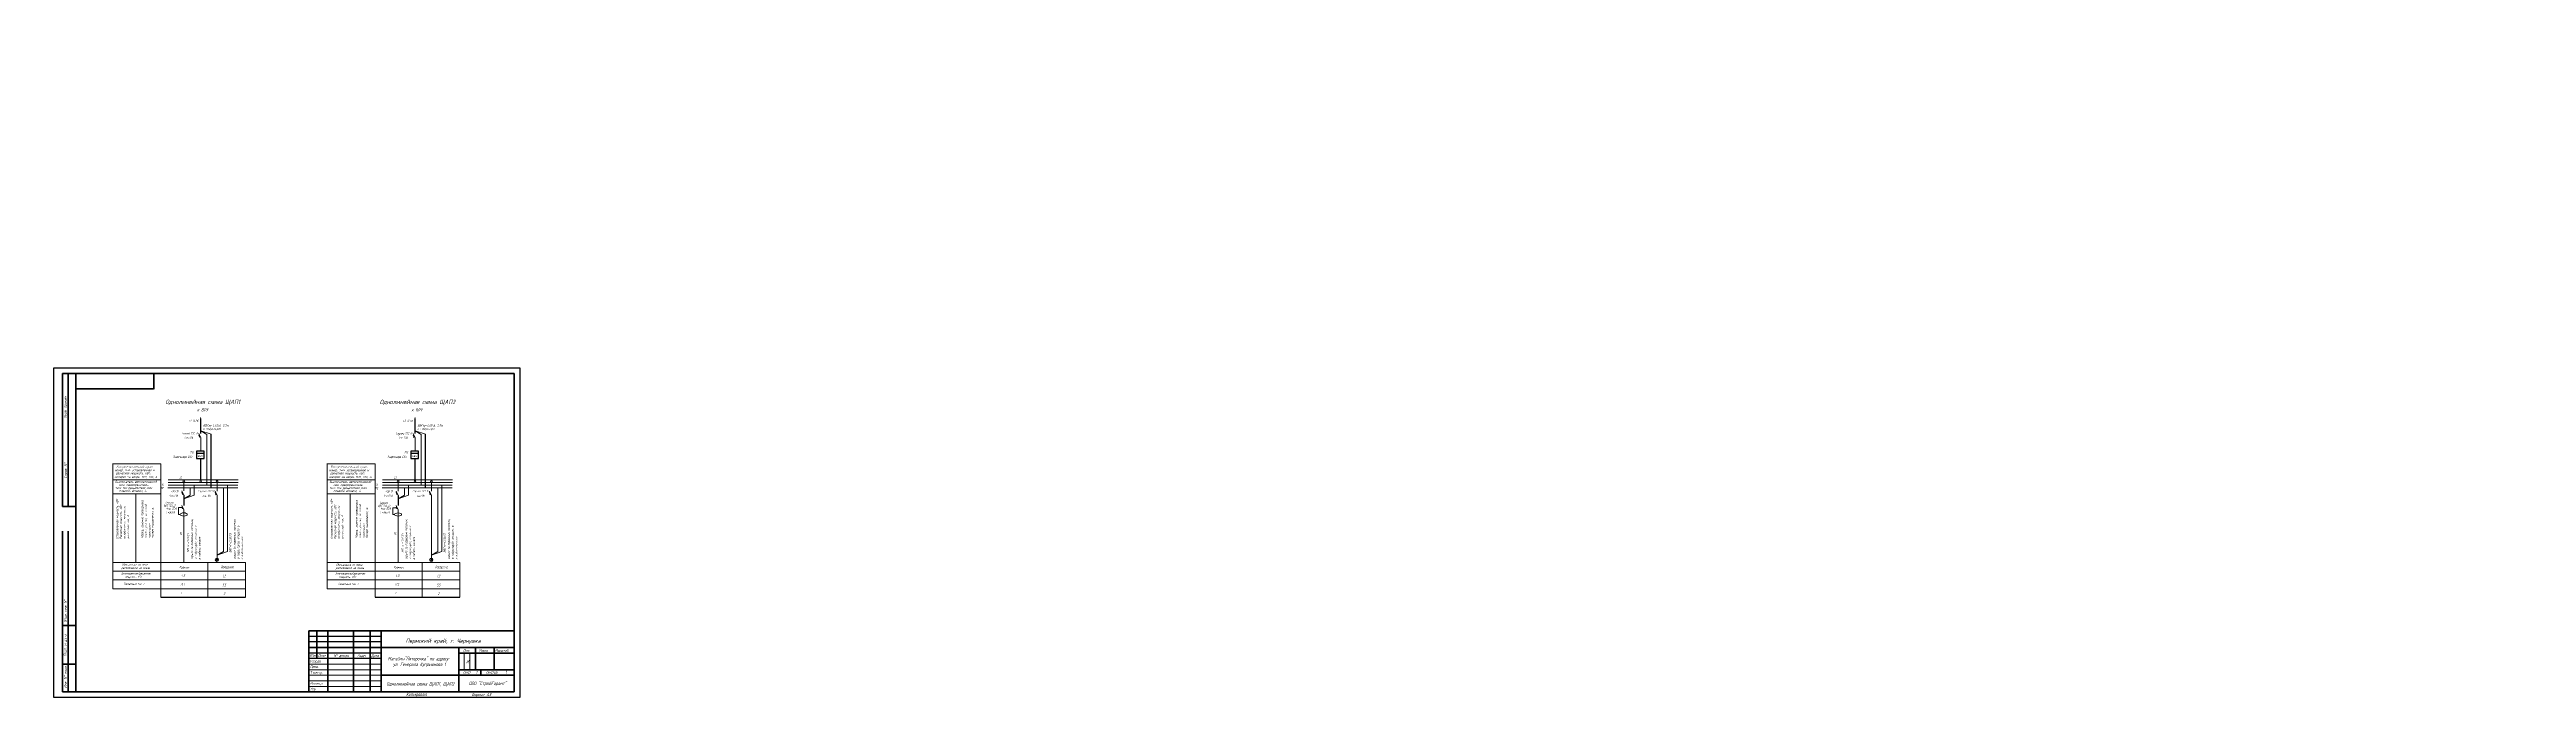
# Model space of a CAD drawing. Header units: millimetres. Extents: x 750 to 1911925457632, y 500 to 46276.
# Drawn here: x 299972 to 456589, y 520 to 41492 of the extents above; entities that cross this region are included whole.
import ezdxf
from ezdxf.enums import TextEntityAlignment as Align

# ---------------------------------------------------------------- set-up
doc = ezdxf.new("R2010")
doc.units = ezdxf.units.MM
for name, color, linetype in [('1', 7, 'Continuous'), ('KONTUR', 7, 'Continuous'), ('вова', 7, 'Continuous'), ('Проводки', 1, 'Continuous'), ('Электропроводки', 1, 'Continuous')]:
    doc.layers.add(name, color=color, linetype=linetype)
doc.layers.add('SHTAMP_Ном_пера__98', color=7, linetype='Continuous', lineweight=25, true_color=0x1f1f1f)
for name, color, linetype, lineweight in [('Основная', 7, 'Continuous', 40), ('текст', 250, 'Continuous', 20), ('тонкая', 7, 'Continuous', 20)]:
    doc.layers.add(name, color=color, linetype=linetype, lineweight=lineweight)
doc.styles.add('ROMANS', font='romans.shx', dxfattribs={"width": 0.7, "oblique": 15, "height": 1})
doc.styles.add('стиль1', font='romans.shx', dxfattribs={"width": 0.75, "oblique": 15, "height": 3.5})

msp = doc.modelspace()

# ---------------------------------------------------------------- hatches: boundary and pattern name
at = {"layer": 'Проводки', "lineweight": 20, "ltscale": 0.5}
h = msp.add_hatch(color=0, dxfattribs=at)
h.paths.add_polyline_path([(309531, 18296), (309531, 18153), (309561, 18153)])
h.paths.add_polyline_path([(309531, 18296), (309502, 18153), (309531, 18153)])
h = msp.add_hatch(color=0, dxfattribs=at)
h.paths.add_polyline_path([(323083, 18293), (323083, 18150), (323113, 18150)])
h.paths.add_polyline_path([(323083, 18293), (323054, 18150), (323083, 18150)])

# ---------------------------------------------------------------- linework, layer by layer
for p, q in [((309537, 17210), (309536, 18159)), ((323089, 17218), (323088, 18156)), ((309270, 15968), (309739, 15969)), ((309504, 16089), (309504, 16089)), ((310200, 13792), (310198, 17167)), ((322822, 15965), (323291, 15966)), ((323056, 16086), (323056, 16086)), ((323752, 13789), (323750, 17164)), ((309530, 14261), (309530, 15624)), ((323082, 14258), (323082, 15621)), ((308458, 13302), (308461, 12653)), ((322010, 13299), (322013, 12650)), ((307013, 6862), (312361, 6861)), ((320565, 6858), (325913, 6858))]:
    msp.add_line(p, q)
at = {"color": 0, "lineweight": 20}
for p, q in [((309537, 17384), (309924, 17142)), ((323089, 17381), (323476, 17139)), ((308457, 13075), (308866, 13319)), ((308866, 13319), (308866, 13787)), ((309116, 13319), (309116, 13951)), ((310974, 9755), (310974, 13782)), ((311224, 9756), (311224, 13946)), ((322009, 13072), (322418, 13316)), ((322418, 13316), (322418, 13784)), ((322668, 13316), (322668, 13948)), ((324526, 9752), (324526, 13779)), ((324776, 9753), (324776, 13943)), ((308117, 12524), (308117, 12094)), ((308332, 12524), (308117, 12524)), ((308117, 12094), (308234, 12092)), ((321669, 12521), (321669, 12091)), ((321884, 12521), (321669, 12521)), ((321669, 12091), (321786, 12089)), ((310566, 9512), (310975, 9755)), ((324118, 9509), (324527, 9752)), ((303969, 9057), (312361, 9057)), ((303970, 8500), (312361, 8500)), ((303970, 7957), (312361, 7957)), ((309991, 9056), (309991, 6857)), ((312361, 9055), (312361, 6858)), ((317521, 9054), (325913, 9054)), ((317522, 8497), (325913, 8497)), ((317522, 7953), (325913, 7953)), ((323543, 9053), (323543, 6854)), ((325913, 9052), (325913, 6855)), ((303970, 7399), (312361, 7399)), ((317522, 7396), (325913, 7396))]:
    msp.add_line(p, q, dxfattribs=at)
at = {"color": 0, "lineweight": 20, "ltscale": 0.5}
for p, q in [((309924, 17142), (309924, 13940)), ((323476, 17139), (323476, 13937))]:
    msp.add_line(p, q, dxfattribs=at)
at = {"color": 0}
for p, q in [((320936, 4379), (316375, 4379)), ((320936, 4028), (316375, 4028)), ((320936, 3327), (316375, 3327)), ((320936, 2976), (316375, 2976)), ((325848, 871), (325848, 871))]:
    msp.add_line(p, q, dxfattribs=at)
for points in [[(309269, 15624), (309739, 15624), (309739, 16089), (309269, 16089)], [(322821, 15621), (323291, 15621), (323291, 16086), (322821, 16086)]]:
    msp.add_lwpolyline(points, close=True)
at = {"color": 0, "lineweight": 20}
for centre in [(308459, 12092), (322011, 12089)]:
    msp.add_ellipse(centre, major_axis=(-225, 0), ratio=0.4484808, dxfattribs=at)
at = {"layer": '1', "color": 0, "lineweight": 20}
for p, q in [((309537, 17384), (310198, 17167)), ((323089, 17381), (323750, 17164)), ((303956, 15289), (307019, 15289)), ((303956, 14277), (307019, 14277)), ((303970, 7399), (303968, 15289)), ((307019, 15289), (307013, 6861)), ((307465, 14276), (311891, 14275)), ((307465, 14112), (311901, 14111)), ((308457, 13576), (308457, 14148)), ((310565, 13571), (310565, 14134)), ((317508, 15286), (320571, 15286)), ((317508, 14274), (320571, 14274)), ((317522, 7396), (317520, 15286)), ((320571, 15286), (320565, 6858)), ((321017, 14273), (325443, 14272)), ((321017, 14109), (325453, 14108)), ((322009, 13573), (322009, 14144)), ((324117, 13568), (324117, 14130)), ((303956, 13402), (307019, 13402)), ((305433, 13372), (305435, 9059)), ((307459, 13775), (311555, 13775)), ((307465, 13939), (311460, 13939)), ((307465, 13775), (311876, 13775)), ((308458, 13304), (308340, 13576)), ((308459, 12381), (308341, 12653)), ((308427, 13374), (308362, 13347)), ((308457, 13075), (309116, 13319)), ((309003, 13940), (311869, 13940)), ((310566, 13299), (310448, 13571)), ((310535, 13369), (310470, 13342)), ((310565, 10481), (310566, 13299)), ((317508, 13399), (320571, 13399)), ((318985, 13369), (318987, 9055)), ((321011, 13772), (325107, 13772)), ((321017, 13936), (325012, 13936)), ((321017, 13772), (325428, 13772)), ((322009, 13301), (321892, 13573)), ((322011, 12378), (321893, 12650)), ((321979, 13371), (321914, 13344)), ((322009, 13072), (322668, 13316)), ((322555, 13937), (325421, 13937)), ((324118, 13296), (324000, 13568)), ((324087, 13366), (324022, 13339)), ((324117, 10478), (324118, 13296)), ((308458, 10481), (308458, 12383)), ((322010, 10478), (322010, 12379)), ((310566, 9512), (311225, 9756)), ((324118, 9509), (324777, 9753))]:
    msp.add_line(p, q, dxfattribs=at)
at = {"layer": '1', "color": 0, "lineweight": 20, "const_width": 27.3}
for points in [[(308853, 13782, 1), (308880, 13782, 1)], [(309103, 13946, 1), (309130, 13946, 1)], [(309913, 13943, 1), (309940, 13943, 1)], [(310187, 13778, 1), (310214, 13778, 1)], [(310964, 13773, 1), (310991, 13773, 1)], [(311212, 13933, 1), (311239, 13933, 1)], [(322405, 13779, 1), (322432, 13779, 1)], [(322655, 13943, 1), (322682, 13943, 1)], [(323465, 13940, 1), (323492, 13940, 1)], [(323739, 13775, 1), (323766, 13775, 1)], [(324516, 13769, 1), (324543, 13769, 1)], [(324764, 13930, 1), (324791, 13930, 1)]]:
    msp.add_lwpolyline(points, format="xyb", close=True, dxfattribs=at)
at = {"layer": '1', "color": 0, "lineweight": 20}
for centre in [(308462, 14202), (309530, 14198), (310568, 14188), (322013, 14199), (323082, 14194), (324120, 14185)]:
    msp.add_circle(centre, 54.7, dxfattribs=at)
for points in [[(308367, 13516), (308367, 13516), (308302, 13489), (308427, 13374)], [(308302, 13489), (308362, 13347), (308427, 13374)], [(308369, 12593), (308369, 12593), (308303, 12566), (308429, 12451)], [(308303, 12566), (308363, 12424), (308429, 12451)], [(308427, 13374), (308427, 13374), (308367, 13516)], [(308429, 12451), (308429, 12451), (308369, 12593)], [(310475, 13511), (310475, 13511), (310410, 13484), (310535, 13369)], [(310410, 13484), (310470, 13342), (310535, 13369)], [(310535, 13369), (310535, 13369), (310475, 13511)], [(321919, 13513), (321919, 13513), (321854, 13486), (321979, 13371)], [(321854, 13486), (321914, 13344), (321979, 13371)], [(321921, 12590), (321921, 12590), (321855, 12563), (321981, 12448)], [(321855, 12563), (321915, 12421), (321981, 12448)], [(321979, 13371), (321979, 13371), (321919, 13513)], [(321981, 12448), (321981, 12448), (321921, 12590)], [(324027, 13508), (324027, 13508), (323962, 13481), (324087, 13366)], [(323962, 13481), (324022, 13339), (324087, 13366)], [(324087, 13366), (324087, 13366), (324027, 13508)]]:
    msp.add_solid(points, dxfattribs=at)
at = {"layer": 'KONTUR', "color": 0}
for p, q in [((300237, 520), (300237, 21360)), ((300237, 21360), (329707, 21360)), ((329707, 21360), (329707, 520)), ((329707, 520), (300237, 520))]:
    msp.add_line(p, q, dxfattribs=at)
at = {"layer": 'вова', "color": 0, "lineweight": 20}
for p, q in [((309530, 16937), (309412, 17210)), ((309502, 16998), (309437, 16971)), ((309530, 16089), (309530, 16937)), ((323082, 16934), (322964, 17207)), ((323054, 16995), (322989, 16968)), ((323082, 16086), (323082, 16934))]:
    msp.add_line(p, q, dxfattribs=at)
for points in [[(309442, 17141), (309442, 17141), (309377, 17113), (309502, 16998)], [(309377, 17113), (309437, 16971), (309502, 16998)], [(322994, 17137), (322994, 17137), (322929, 17110), (323054, 16995)], [(322929, 17110), (322989, 16968), (323054, 16995)]]:
    msp.add_solid(points, dxfattribs=at)
at = {"layer": 'Основная', "color": 0}
for p, q in [((300798, 21009), (300798, 12589)), ((329356, 21009), (300798, 21009)), ((301149, 12589), (301149, 21009)), ((301640, 3678), (301640, 21009)), ((306559, 20018), (306559, 21001)), ((329356, 871), (329356, 21009)), ((306552, 20027), (301640, 20027)), ((301640, 12589), (300798, 12589)), ((300798, 871), (300798, 11045)), ((301149, 871), (301149, 11045)), ((301640, 5081), (300798, 5081)), ((316375, 4730), (316375, 871)), ((329356, 4730), (316375, 4730)), ((316866, 2976), (316866, 4730)), ((317568, 4730), (317568, 871)), ((319182, 871), (319182, 4730)), ((320235, 4730), (320235, 871)), ((320936, 4730), (320936, 871)), ((301640, 871), (301640, 3678)), ((316375, 3678), (329356, 3678)), ((325848, 3678), (325848, 871)), ((325848, 3327), (329356, 3327)), ((326901, 3678), (326901, 2274)), ((328093, 3678), (328093, 2274)), ((301640, 2625), (300798, 2625)), ((329356, 1923), (320936, 1923)), ((329356, 2274), (325848, 2274)), ((327251, 2274), (327251, 1923)), ((329356, 871), (300798, 871))]:
    msp.add_line(p, q, dxfattribs=at)
at = {"layer": 'тонкая', "color": 0}
for p, q in [((326198, 3312), (326198, 2274)), ((326554, 3312), (326554, 2274)), ((316375, 2625), (320936, 2625)), ((320936, 2274), (316375, 2274)), ((320936, 1923), (316375, 1923))]:
    msp.add_line(p, q, dxfattribs=at)
for points in [[(316375, 1573), (320936, 1573)], [(316375, 1222), (320936, 1222)]]:
    msp.add_lwpolyline(points, dxfattribs=at)
at = {"layer": 'Электропроводки', "color": 0, "lineweight": 20}
for p, q in [((308460, 10479), (308460, 9055)), ((310566, 10479), (310566, 9337)), ((322011, 10476), (322011, 9052)), ((324118, 10476), (324118, 9334)), ((310481, 9311), (310635, 9157)), ((310633, 9304), (310481, 9152)), ((324033, 9308), (324187, 9154)), ((324185, 9300), (324033, 9149))]:
    msp.add_line(p, q, dxfattribs=at)
for centre in [(310554, 9229), (324106, 9226)]:
    msp.add_circle(centre, 109, dxfattribs=at)

# ---------------------------------------------------------------- texts
at = {"color": 0, "lineweight": 20, "style": 'ROMANS', "oblique": 15, "width": 0.6}
for s, height, p in [('Legrand TX3 1P', 136.75, (308329, 17217)), ('Legrand TX3 1P', 136.75, (321881, 17214)), ('Iн.р.=32А', 136.7, (308495, 16947)), ('Iн.р.=32А', 136.7, (322047, 16944)), ('ВДТ ТХ3 2P', 136.7, (307190, 12636)), ('Legrand', 136.7, (307297, 12834)), ('Iн.р.=25А', 136.7, (307546, 13283)), ('ABB 1P', 136.7, (307654, 13551)), ('Legrand TX3 1P', 136.75, (309365, 13578)), ('Iн.р.=10А', 136.7, (309646, 13274)), ('ВДТ ТХ3 2P', 136.7, (320742, 12633)), ('Legrand', 136.7, (320849, 12831)), ('Iн.р.=25А', 136.7, (321098, 13280)), ('ABB 1P', 136.7, (321206, 13548)), ('Legrand TX3 1P', 136.75, (322917, 13575)), ('Iн.р.=10А', 136.7, (323198, 13270))]:
    msp.add_text(s, height=height, dxfattribs=at).set_placement(p, align=Align.MIDDLE_LEFT)
at = {"color": 0, "lineweight": 20, "style": 'ROMANS', "oblique": 15}
for s, height, width, p in [('L1', 136.7, 0.7, (308781, 17950)), ('N', 137, 0.7, (309044, 17949)), ('РЕ', 136.7, 0.7, (309200, 17942)), ('L2', 136.7, 0.7, (322333, 17947)), ('N', 137, 0.7, (322596, 17946)), ('РЕ', 136.7, 0.7, (322752, 17939)), ('Энергомера С101', 136.75, 0.7, (307786, 15669)), ('PI2', 136.7, 0.7, (308862, 15962)), ('kWh', 136.7, 0.7, (309344, 15726)), ('Энергомера С101', 136.75, 0.7, (321338, 15666)), ('PI2', 136.7, 0.7, (322414, 15959)), ('kWh', 136.7, 0.7, (322896, 15723)), ('L1', 136.7, 0.7, (308189, 14363)), ('L2', 136.7, 0.7, (321740, 14360)), ('РЕ', 136.7, 0.7, (307006, 13692)), ('N', 137, 0.7, (307066, 13910)), ('Iн.р.=25А', 136.7, 0.7, (307354, 12404)), ('РЕ', 136.7, 0.7, (320558, 13689)), ('N', 137, 0.7, (320618, 13907)), ('Iн.р.=25А', 136.7, 0.7, (320906, 12401)), ('I =30mА', 136.7, 0.7, (307327, 12164)), ('I =30mА', 136.7, 0.7, (320879, 12161)), ('Установленная/расчетная', 136.75, 0.7, (304485, 8294)), ('расположения на плане', 136.75, 0.7, (304514, 8650)), ('Обозначение по схеме', 136.75, 0.7, (304539, 8845)), (' мощность, кВт', 136.75, 0.7, (304657, 8085)), ('Розетки', 164.1, 0.6, (308173, 8662)), ('4,5', 164.1, 0.6, (308307, 8159)), ('Освещение', 164.1, 0.6, (310793, 8694)), ('1,2', 164.1, 0.6, (310916, 8120)), ('Установленная/расчетная', 136.75, 0.7, (318037, 8291)), ('расположения на плане', 136.75, 0.7, (318066, 8647)), ('Обозначение по схеме', 136.75, 0.7, (318091, 8842)), (' мощность, кВт', 136.75, 0.7, (318208, 8082)), ('Розетки', 164.1, 0.6, (321725, 8659)), ('4,5', 164.1, 0.6, (321859, 8156)), ('Освещение', 164.1, 0.6, (324345, 8691)), ('1,2', 164.1, 0.6, (324468, 8117)), ('Расчетный ток, А', 136.75, 0.7, (304658, 7635)), ('19,5', 164.1, 0.6, (308237, 7601)), ('1', 164, 0.6, (308260, 7012)), ('5,5', 164.1, 0.6, (310908, 7554)), ('2', 164, 0.6, (310977, 7004)), ('Расчетный ток, А', 136.75, 0.7, (318210, 7632)), ('19,5', 164.1, 0.6, (321789, 7598)), ('1', 164, 0.6, (321812, 7009)), ('5,5', 164.1, 0.6, (324460, 7551)), ('2', 164, 0.6, (324529, 7000))]:
    msp.add_text(s, height=height, dxfattribs=dict(at, width=width)).set_placement(p)
at = {"color": 0, "linetype": 'ByBlock', "lineweight": 25, "style": 'ROMANS', "oblique": 15, "width": 0.8}
msp.add_text('Пермский край, г. Чернушка', height=263.29, dxfattribs=at).set_placement((322490, 3975))
at = {"layer": '1', "color": 0, "lineweight": 20, "style": 'ROMANS', "oblique": 15, "width": 0.8}
for s, height, p in [('Однолинейная cхема ЩАП1', 273.49, (307302, 19076)), ('к ВРУ', 191.4, (309303, 18607)), ('Однолинейная cхема ЩАП2', 273.49, (320853, 19073)), ('к ВРУ', 191.4, (322854, 18604)), ('в гофротрубе', 136.75, (309683, 17453)), ('ВВГнг-LS5х6, 2,5м', 136.75, (309689, 17650)), ('в гофротрубе', 136.75, (323235, 17450)), ('ВВГнг-LS5х6, 2,5м', 136.75, (323241, 17647)), ('Аппарат на вводе: тип, ток, А', 136.75, (304077, 14408)), ('номер, тип; установленная и', 136.75, (304100, 14829)), ('Выключатель автоматический', 136.75, (304125, 14090)), ('расчетная мощность, кВт;', 136.75, (304171, 14634)), ('Раcпределительный пункт:', 136.75, (304198, 15046)), ('Аппарат на вводе: тип, ток, А', 136.75, (317629, 14405)), ('номер, тип; установленная и', 136.75, (317652, 14826)), ('Выключатель автоматический', 136.75, (317676, 14087)), ('расчетная мощность, кВт;', 136.75, (317722, 14631)), ('Раcпределительный пункт:', 136.75, (317750, 15043)), ('тип; ток расцепителя или', 136.75, (304125, 13707)), ('или предохранитель;', 136.75, (304371, 13899)), ('плавкой вставки, А', 136.75, (304375, 13522)), ('тип; ток расцепителя или', 136.75, (317676, 13704)), ('или предохранитель;', 136.75, (317923, 13896)), ('плавкой вставки, А', 136.75, (317927, 13519))]:
    msp.add_text(s, height=height, dxfattribs=at).set_placement(p)
at = {"layer": '1', "color": 0, "lineweight": 20, "style": 'ROMANS', "oblique": 15}
for s, height, width, p in [('Установленная мощность, кВт', 136.75, 0.8, (304317, 10539)), ('Марка, сечение проводника ', 136.75, 0.8, (305898, 10600)), (';', 164, 0.8, (305908, 12727)), ('Установленная мощность, кВт', 136.75, 0.8, (317869, 10536)), ('Марка, сечение проводника ', 136.75, 0.8, (319450, 10597)), (';', 164, 0.8, (319460, 12724)), ('Раcчетная мощность, кВт', 136.75, 0.8, (304545, 10539)), ('коэффициент мощности;', 136.75, 0.8, (304773, 10539)), ('расчетный ток, А', 136.75, 0.8, (305001, 10539)), (',', 137, 0.8, (305905, 11075)), ('длина участка, м; способ', 136.75, 0.8, (306119, 10600)), ('прокладки', 136.7, 0.8, (306347, 10600)), ('%', 137, 0.8, (306556, 12369)), ('потеря напряжения,', 136.75, 0.8, (306550, 10600)), ('скрыто за подвесным потолком,', 136.75, 0.74, (309042, 9273)), ('в гофротрубе, открыто в ', 136.75, 0.8, (309280, 9256)), ('скрыто за подвесным потолком,', 136.75, 0.74, (311735, 9282)), ('в гофротрубе, открыто в ', 136.75, 0.8, (311973, 9265)), ('Раcчетная мощность, кВт', 136.75, 0.8, (318097, 10536)), ('коэффициент мощности;', 136.75, 0.8, (318325, 10536)), ('расчетный ток, А', 136.75, 0.8, (318553, 10536)), (',', 137, 0.8, (319456, 11071)), ('длина участка, м; способ', 136.75, 0.8, (319671, 10597)), ('прокладки', 136.7, 0.8, (319899, 10597)), ('%', 137, 0.8, (320108, 12366)), ('потеря напряжения,', 136.75, 0.8, (320102, 10597)), ('скрыто за подвесным потолком,', 136.75, 0.74, (322594, 9270)), ('в гофротрубе, открыто в ', 136.75, 0.8, (322832, 9253)), ('скрыто за подвесным потолком,', 136.75, 0.74, (325287, 9279)), ('в гофротрубе, открыто в ', 136.75, 0.8, (325525, 9262)), ('Р1', 136.7, 0.8, (308363, 10789)), ('ВВГнг-LS3х1,5', 136.75, 0.8, (308795, 9689)), ('в кабель-канале', 136.75, 0.8, (309518, 9239)), ('ВВГнг-LS3х1,5', 136.75, 0.8, (311465, 9683)), ('в кабель-канале', 136.75, 0.8, (312210, 9247)), ('Р1', 136.7, 0.8, (321915, 10786)), ('ВВГнг-LS3х1,5', 136.75, 0.8, (322347, 9686)), ('в кабель-канале', 136.75, 0.8, (323070, 9236)), ('ВВГнг-LS3х1,5', 136.75, 0.8, (325017, 9680)), ('в кабель-канале', 136.75, 0.8, (325762, 9244))]:
    msp.add_text(s, height=height, rotation=90, dxfattribs=dict(at, width=width)).set_placement(p)
at = {"layer": 'SHTAMP_Ном_пера__98', "color": 0, "linetype": 'ByBlock', "lineweight": 25, "char_height": 225, "attachment_point": 5, "line_spacing_factor": 0.971274, "style": 'ROMANS'}
for s, insert, width in [('Магазин"Пятерочка" по адресу:\\P ул. Генерала Куприянова 1', (323300, 2764), 3873.2), ('И', (326399, 2787), 3689.6), ('ООО "СтройГарант"', (327674, 1381), 3689.6), ('Однолинейная схема ЩАП1, ЩАП2', (323421, 1352), 4497.71)]:
    msp.add_mtext(s, dxfattribs=dict(at, insert=insert, width=width))
at = {"layer": 'текст', "color": 0, "style": 'стиль1', "oblique": 15, "width": 0.75}
for s, p in [('Перв. примен.', (301061, 18168)), ('Справ. N%%d', (301072, 14387)), ('Взам. инв. N%%d', (301066, 5279)), ('Подп. и дата', (301045, 3119)), ('Инв. N%%d подл.', (301066, 1121))]:
    msp.add_text(s, height=175.42, rotation=90, dxfattribs=at).set_placement(p)
for s, height, p in [('Изм', 175.4, (316414, 3089)), ('Лист', 175.4, (316938, 3078)), ('N%%d докум. ', 175.42, (317940, 3078)), ('Подп.', 175.4, (319432, 3078)), ('Дата', 175.4, (320305, 3078)), ('Лит.', 175.4, (326109, 3401)), ('Масса', 175.4, (327118, 3401)), ('Масштаб', 175.4, (328141, 3401)), ('Разраб.', 175.4, (316422, 2721)), ('Пров.', 175.4, (316443, 2381)), ('Т.контр.', 175.4, (316443, 2017)), ('Лист', 175.4, (326109, 2025)), ('1', 175, (326930, 2020)), ('Листов', 175.4, (327563, 2025)), ('1', 175, (328788, 2030)), ('Утв.', 175.4, (316443, 969)), ('Н.контр.', 175.4, (316443, 1321)), ('Копировал', 210.5, (322518, 608)), ('Формат А3', 193, (326652, 608))]:
    msp.add_text(s, height=height, dxfattribs=at).set_placement(p)

doc.saveas('drawing.dxf')
